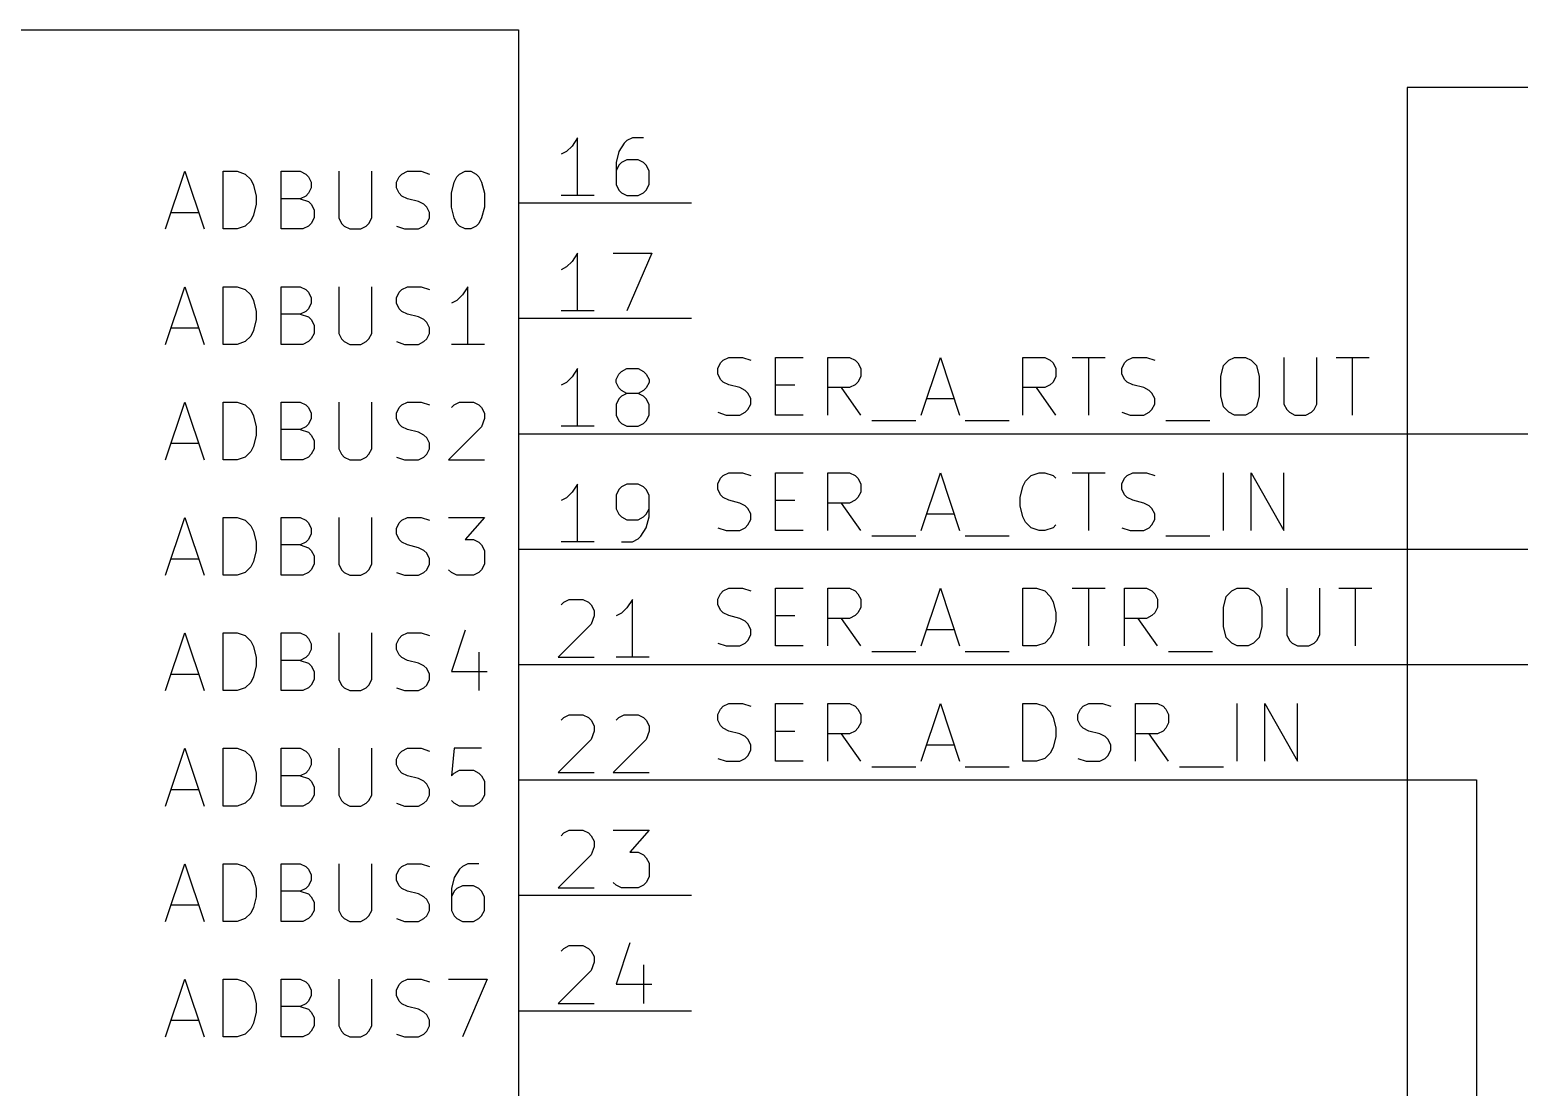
# Model space of a CAD drawing. Extents: x 0.4 to 16.1, y -11.3 to -0.4.
# Drawn here: x 11.787 to 13.077, y -2.256 to -1.34 of the extents above; entities that cross this region are included whole.
import ezdxf

# ---------------------------------------------------------------- set-up
doc = ezdxf.new("R2010")
doc.units = 0
doc.header["$MEASUREMENT"] = 0
for name, color, linetype in [('BLACK', 7, 'CONTINUOUS'), ('CYAN2', 4, 'CONTINUOUS'), ('GREEN2', 3, 'CONTINUOUS'), ('LYELLOW', 51, 'CONTINUOUS'), ('RED2', 1, 'CONTINUOUS')]:
    doc.layers.add(name, color=color, linetype=linetype)

msp = doc.modelspace()

# ---------------------------------------------------------------- linework, layer by layer
at = {"layer": 'BLACK', "linetype": 'CONTINUOUS'}
for p, q in [((12.3874, -1.62625), (12.3922, -1.62387)), ((12.3922, -1.62387), (12.4041, -1.62387)), ((12.4041, -1.62387), (12.4112, -1.62625)), ((12.4326, -1.67387), (12.4326, -1.62387)), ((12.4326, -1.62387), (12.4565, -1.62387)), ((12.4779, -1.67387), (12.4779, -1.62387)), ((12.4779, -1.62387), (12.4969, -1.62387)), ((12.4969, -1.62387), (12.5017, -1.62625)), ((12.5588, -1.67387), (12.5755, -1.62387)), ((12.5755, -1.62387), (12.5922, -1.67387)), ((12.6469, -1.67387), (12.6469, -1.62387)), ((12.6469, -1.62387), (12.666, -1.62387)), ((12.666, -1.62387), (12.6707, -1.62625)), ((12.6898, -1.62387), (12.7184, -1.62387)), ((12.7041, -1.67387), (12.7041, -1.62387)), ((12.7374, -1.62625), (12.7422, -1.62387)), ((12.7422, -1.62387), (12.7541, -1.62387)), ((12.7541, -1.62387), (12.7612, -1.62625)), ((12.8255, -1.62625), (12.8303, -1.62387)), ((12.8303, -1.62387), (12.8398, -1.62387)), ((12.8398, -1.62387), (12.8446, -1.62625)), ((12.8731, -1.62387), (12.8731, -1.66434)), ((12.9017, -1.66434), (12.9017, -1.62387)), ((12.9184, -1.62387), (12.9469, -1.62387)), ((12.9326, -1.67387), (12.9326, -1.62387)), ((12.3826, -1.63339), (12.385, -1.62863)), ((12.3826, -1.63815), (12.3826, -1.63339)), ((12.385, -1.64291), (12.3826, -1.63815)), ((12.385, -1.62863), (12.3874, -1.62625)), ((12.5017, -1.62625), (12.5041, -1.62863)), ((12.5041, -1.62863), (12.5065, -1.63339)), ((12.5065, -1.63339), (12.5065, -1.64053)), ((12.6707, -1.62625), (12.6731, -1.62863)), ((12.6731, -1.62863), (12.6755, -1.63339)), ((12.6755, -1.63339), (12.6755, -1.64053)), ((12.7326, -1.63339), (12.735, -1.62863)), ((12.7326, -1.63815), (12.7326, -1.63339)), ((12.735, -1.64291), (12.7326, -1.63815)), ((12.735, -1.62863), (12.7374, -1.62625)), ((12.8184, -1.64053), (12.8207, -1.63101)), ((12.8207, -1.63101), (12.8255, -1.62625)), ((12.8446, -1.62625), (12.8493, -1.63101)), ((12.8493, -1.63101), (12.8517, -1.64053)), ((12.3874, -1.6453), (12.385, -1.64291)), ((12.3922, -1.64767), (12.3874, -1.6453)), ((12.4017, -1.65006), (12.3922, -1.64767)), ((12.4065, -1.65244), (12.4017, -1.65006)), ((12.4326, -1.64767), (12.4493, -1.64767)), ((12.4969, -1.65006), (12.4779, -1.65006)), ((12.5065, -1.67387), (12.4898, -1.65006)), ((12.5017, -1.64767), (12.4969, -1.65006)), ((12.5041, -1.6453), (12.5017, -1.64767)), ((12.5065, -1.64053), (12.5041, -1.6453)), ((12.666, -1.65006), (12.6469, -1.65006)), ((12.6755, -1.67387), (12.6588, -1.65006)), ((12.6707, -1.64767), (12.666, -1.65006)), ((12.6731, -1.6453), (12.6707, -1.64767)), ((12.6755, -1.64053), (12.6731, -1.6453)), ((12.7374, -1.6453), (12.735, -1.64291)), ((12.7422, -1.64767), (12.7374, -1.6453)), ((12.7517, -1.65006), (12.7422, -1.64767)), ((12.7565, -1.65244), (12.7517, -1.65006)), ((12.8184, -1.6572), (12.8184, -1.64053)), ((12.8517, -1.64053), (12.8517, -1.6572)), ((12.4088, -1.65482), (12.4065, -1.65244)), ((12.4112, -1.65958), (12.4088, -1.65482)), ((12.4088, -1.6691), (12.4112, -1.66434)), ((12.4112, -1.66434), (12.4112, -1.65958)), ((12.5636, -1.65958), (12.5874, -1.65958)), ((12.7588, -1.65482), (12.7565, -1.65244)), ((12.7612, -1.65958), (12.7588, -1.65482)), ((12.7588, -1.6691), (12.7612, -1.66434)), ((12.7612, -1.66434), (12.7612, -1.65958)), ((12.8207, -1.66672), (12.8184, -1.6572)), ((12.8517, -1.6572), (12.8493, -1.66672)), ((12.8731, -1.66434), (12.8755, -1.6691)), ((12.8993, -1.6691), (12.9017, -1.66434)), ((12.3826, -1.67148), (12.3898, -1.67387)), ((12.3898, -1.67387), (12.4017, -1.67387)), ((12.4017, -1.67387), (12.4065, -1.67148)), ((12.4065, -1.67148), (12.4088, -1.6691)), ((12.4565, -1.67387), (12.4326, -1.67387)), ((12.7326, -1.67148), (12.7398, -1.67387)), ((12.7398, -1.67387), (12.7517, -1.67387)), ((12.7517, -1.67387), (12.7565, -1.67148)), ((12.7565, -1.67148), (12.7588, -1.6691)), ((12.8255, -1.67148), (12.8207, -1.66672)), ((12.8303, -1.67387), (12.8255, -1.67148)), ((12.8398, -1.67387), (12.8303, -1.67387)), ((12.8446, -1.67148), (12.8398, -1.67387)), ((12.8493, -1.66672), (12.8446, -1.67148)), ((12.8755, -1.6691), (12.8779, -1.67148)), ((12.8779, -1.67148), (12.8826, -1.67387)), ((12.8826, -1.67387), (12.8922, -1.67387)), ((12.8922, -1.67387), (12.8969, -1.67148)), ((12.8969, -1.67148), (12.8993, -1.6691)), ((12.516, -1.67863), (12.5541, -1.67863)), ((12.5969, -1.67863), (12.635, -1.67863)), ((12.7707, -1.67863), (12.8088, -1.67863)), ((12.3826, -1.73339), (12.385, -1.72863)), ((12.385, -1.72863), (12.3874, -1.72625)), ((12.3874, -1.72625), (12.3922, -1.72387)), ((12.3922, -1.72387), (12.4041, -1.72387)), ((12.4041, -1.72387), (12.4112, -1.72625)), ((12.4326, -1.77387), (12.4326, -1.72387)), ((12.4326, -1.72387), (12.4565, -1.72387)), ((12.4779, -1.77387), (12.4779, -1.72387)), ((12.4779, -1.72387), (12.4969, -1.72387)), ((12.4969, -1.72387), (12.5017, -1.72625)), ((12.5017, -1.72625), (12.5041, -1.72863)), ((12.5041, -1.72863), (12.5065, -1.73339)), ((12.5588, -1.77387), (12.5755, -1.72387)), ((12.5755, -1.72387), (12.5922, -1.77387)), ((12.6493, -1.73101), (12.6541, -1.72625)), ((12.6541, -1.72625), (12.6612, -1.72387)), ((12.6612, -1.72387), (12.666, -1.72387)), ((12.666, -1.72387), (12.6731, -1.72625)), ((12.6731, -1.72625), (12.6755, -1.72863)), ((12.6898, -1.72387), (12.7184, -1.72387)), ((12.7041, -1.77387), (12.7041, -1.72387)), ((12.7326, -1.73339), (12.735, -1.72863)), ((12.735, -1.72863), (12.7374, -1.72625)), ((12.7374, -1.72625), (12.7422, -1.72387)), ((12.7422, -1.72387), (12.7541, -1.72387)), ((12.7541, -1.72387), (12.7612, -1.72625)), ((12.8207, -1.77387), (12.8207, -1.72387)), ((12.8446, -1.77387), (12.8446, -1.72387)), ((12.8446, -1.72387), (12.8731, -1.77387)), ((12.8731, -1.77387), (12.8731, -1.72387)), ((12.3826, -1.73815), (12.3826, -1.73339)), ((12.385, -1.74291), (12.3826, -1.73815)), ((12.5065, -1.74053), (12.5041, -1.7453)), ((12.5065, -1.73339), (12.5065, -1.74053)), ((12.6446, -1.7453), (12.6469, -1.73577)), ((12.6469, -1.73577), (12.6493, -1.73101)), ((12.7326, -1.73815), (12.7326, -1.73339)), ((12.735, -1.74291), (12.7326, -1.73815)), ((12.3874, -1.7453), (12.385, -1.74291)), ((12.3922, -1.74767), (12.3874, -1.7453)), ((12.4017, -1.75006), (12.3922, -1.74767)), ((12.4065, -1.75244), (12.4017, -1.75006)), ((12.4088, -1.75482), (12.4065, -1.75244)), ((12.4326, -1.74767), (12.4493, -1.74767)), ((12.4969, -1.75006), (12.4779, -1.75006)), ((12.5065, -1.77387), (12.4898, -1.75006)), ((12.5017, -1.74767), (12.4969, -1.75006)), ((12.5041, -1.7453), (12.5017, -1.74767)), ((12.6446, -1.75244), (12.6446, -1.7453)), ((12.6469, -1.76196), (12.6446, -1.75244)), ((12.7374, -1.7453), (12.735, -1.74291)), ((12.7422, -1.74767), (12.7374, -1.7453)), ((12.7517, -1.75006), (12.7422, -1.74767)), ((12.7565, -1.75244), (12.7517, -1.75006)), ((12.7588, -1.75482), (12.7565, -1.75244)), ((12.4112, -1.75958), (12.4088, -1.75482)), ((12.4088, -1.7691), (12.4112, -1.76434)), ((12.4112, -1.76434), (12.4112, -1.75958)), ((12.5636, -1.75958), (12.5874, -1.75958)), ((12.6493, -1.76672), (12.6469, -1.76196)), ((12.6541, -1.77148), (12.6493, -1.76672)), ((12.7612, -1.75958), (12.7588, -1.75482)), ((12.7588, -1.7691), (12.7612, -1.76434)), ((12.7612, -1.76434), (12.7612, -1.75958)), ((12.3826, -1.77148), (12.3898, -1.77387)), ((12.3898, -1.77387), (12.4017, -1.77387)), ((12.4017, -1.77387), (12.4065, -1.77148)), ((12.4065, -1.77148), (12.4088, -1.7691)), ((12.4565, -1.77387), (12.4326, -1.77387)), ((12.516, -1.77863), (12.5541, -1.77863)), ((12.5969, -1.77863), (12.635, -1.77863)), ((12.6612, -1.77387), (12.6541, -1.77148)), ((12.666, -1.77387), (12.6612, -1.77387)), ((12.6731, -1.77148), (12.666, -1.77387)), ((12.6755, -1.7691), (12.6731, -1.77148)), ((12.7326, -1.77148), (12.7398, -1.77387)), ((12.7398, -1.77387), (12.7517, -1.77387)), ((12.7517, -1.77387), (12.7565, -1.77148)), ((12.7565, -1.77148), (12.7588, -1.7691)), ((12.7707, -1.77863), (12.8088, -1.77863)), ((12.3826, -1.83339), (12.385, -1.82863)), ((12.385, -1.82863), (12.3874, -1.82625)), ((12.3874, -1.82625), (12.3922, -1.82387)), ((12.3922, -1.82387), (12.4041, -1.82387)), ((12.4041, -1.82387), (12.4112, -1.82625)), ((12.4326, -1.87387), (12.4326, -1.82387)), ((12.4326, -1.82387), (12.4565, -1.82387)), ((12.4779, -1.87387), (12.4779, -1.82387)), ((12.4779, -1.82387), (12.4969, -1.82387)), ((12.4969, -1.82387), (12.5017, -1.82625)), ((12.5017, -1.82625), (12.5041, -1.82863)), ((12.5041, -1.82863), (12.5065, -1.83339)), ((12.5588, -1.87387), (12.5755, -1.82387)), ((12.5755, -1.82387), (12.5922, -1.87387)), ((12.6469, -1.87387), (12.6469, -1.82387)), ((12.6469, -1.82387), (12.6588, -1.82387)), ((12.6588, -1.82387), (12.666, -1.82625)), ((12.666, -1.82625), (12.6707, -1.83101)), ((12.6707, -1.83101), (12.6731, -1.83577)), ((12.6898, -1.82387), (12.7184, -1.82387)), ((12.7041, -1.87387), (12.7041, -1.82387)), ((12.735, -1.87387), (12.735, -1.82387)), ((12.735, -1.82387), (12.7541, -1.82387)), ((12.7541, -1.82387), (12.7588, -1.82625)), ((12.7588, -1.82625), (12.7612, -1.82863)), ((12.7612, -1.82863), (12.7636, -1.83339)), ((12.8207, -1.84053), (12.8231, -1.83101)), ((12.8231, -1.83101), (12.8279, -1.82625)), ((12.8279, -1.82625), (12.8326, -1.82387)), ((12.8326, -1.82387), (12.8422, -1.82387)), ((12.8422, -1.82387), (12.8469, -1.82625)), ((12.8469, -1.82625), (12.8517, -1.83101)), ((12.8517, -1.83101), (12.8541, -1.84053)), ((12.8755, -1.82387), (12.8755, -1.86434)), ((12.9041, -1.86434), (12.9041, -1.82387)), ((12.9207, -1.82387), (12.9493, -1.82387)), ((12.935, -1.87387), (12.935, -1.82387)), ((12.3826, -1.83815), (12.3826, -1.83339)), ((12.385, -1.84291), (12.3826, -1.83815)), ((12.3874, -1.8453), (12.385, -1.84291)), ((12.5065, -1.84053), (12.5041, -1.8453)), ((12.5065, -1.83339), (12.5065, -1.84053)), ((12.6731, -1.83577), (12.6755, -1.8453)), ((12.7636, -1.84053), (12.7612, -1.8453)), ((12.7636, -1.83339), (12.7636, -1.84053)), ((12.8207, -1.8572), (12.8207, -1.84053)), ((12.8541, -1.84053), (12.8541, -1.8572)), ((12.3922, -1.84767), (12.3874, -1.8453)), ((12.4017, -1.85006), (12.3922, -1.84767)), ((12.4065, -1.85244), (12.4017, -1.85006)), ((12.4088, -1.85482), (12.4065, -1.85244)), ((12.4112, -1.85958), (12.4088, -1.85482)), ((12.4326, -1.84767), (12.4493, -1.84767)), ((12.4969, -1.85006), (12.4779, -1.85006)), ((12.5065, -1.87387), (12.4898, -1.85006)), ((12.5017, -1.84767), (12.4969, -1.85006)), ((12.5041, -1.8453), (12.5017, -1.84767)), ((12.6755, -1.85244), (12.6731, -1.86196)), ((12.6755, -1.8453), (12.6755, -1.85244)), ((12.7541, -1.85006), (12.735, -1.85006)), ((12.7636, -1.87387), (12.7469, -1.85006)), ((12.7588, -1.84767), (12.7541, -1.85006)), ((12.7612, -1.8453), (12.7588, -1.84767)), ((12.8231, -1.86672), (12.8207, -1.8572)), ((12.8541, -1.8572), (12.8517, -1.86672)), ((12.4065, -1.87148), (12.4088, -1.8691)), ((12.4088, -1.8691), (12.4112, -1.86434)), ((12.4112, -1.86434), (12.4112, -1.85958)), ((12.5636, -1.85958), (12.5874, -1.85958)), ((12.6707, -1.86672), (12.666, -1.87148)), ((12.6731, -1.86196), (12.6707, -1.86672)), ((12.8279, -1.87148), (12.8231, -1.86672)), ((12.8517, -1.86672), (12.8469, -1.87148)), ((12.8755, -1.86434), (12.8779, -1.8691)), ((12.8779, -1.8691), (12.8803, -1.87148)), ((12.8993, -1.87148), (12.9017, -1.8691)), ((12.9017, -1.8691), (12.9041, -1.86434)), ((12.3826, -1.87148), (12.3898, -1.87387)), ((12.3898, -1.87387), (12.4017, -1.87387)), ((12.4017, -1.87387), (12.4065, -1.87148)), ((12.4565, -1.87387), (12.4326, -1.87387)), ((12.516, -1.87863), (12.5541, -1.87863)), ((12.5969, -1.87863), (12.635, -1.87863)), ((12.6588, -1.87387), (12.6469, -1.87387)), ((12.666, -1.87148), (12.6588, -1.87387)), ((12.7731, -1.87863), (12.8112, -1.87863)), ((12.8326, -1.87387), (12.8279, -1.87148)), ((12.8422, -1.87387), (12.8326, -1.87387)), ((12.8469, -1.87148), (12.8422, -1.87387)), ((12.8803, -1.87148), (12.885, -1.87387)), ((12.885, -1.87387), (12.8946, -1.87387)), ((12.8946, -1.87387), (12.8993, -1.87148)), ((12.3826, -1.93339), (12.385, -1.92863)), ((12.3826, -1.93815), (12.3826, -1.93339)), ((12.385, -1.92863), (12.3874, -1.92625)), ((12.3874, -1.92625), (12.3922, -1.92387)), ((12.3922, -1.92387), (12.4041, -1.92387)), ((12.4041, -1.92387), (12.4112, -1.92625)), ((12.4326, -1.97387), (12.4326, -1.92387)), ((12.4326, -1.92387), (12.4565, -1.92387)), ((12.4779, -1.97387), (12.4779, -1.92387)), ((12.4779, -1.92387), (12.4969, -1.92387)), ((12.4969, -1.92387), (12.5017, -1.92625)), ((12.5017, -1.92625), (12.5041, -1.92863)), ((12.5041, -1.92863), (12.5065, -1.93339)), ((12.5065, -1.93339), (12.5065, -1.94053)), ((12.5588, -1.97387), (12.5755, -1.92387)), ((12.5755, -1.92387), (12.5922, -1.97387)), ((12.6469, -1.97387), (12.6469, -1.92387)), ((12.6469, -1.92387), (12.6588, -1.92387)), ((12.6588, -1.92387), (12.666, -1.92625)), ((12.666, -1.92625), (12.6707, -1.93101)), ((12.6707, -1.93101), (12.6731, -1.93577)), ((12.6946, -1.93339), (12.6969, -1.92863)), ((12.6946, -1.93815), (12.6946, -1.93339)), ((12.6969, -1.92863), (12.6993, -1.92625)), ((12.6993, -1.92625), (12.7041, -1.92387)), ((12.7041, -1.92387), (12.716, -1.92387)), ((12.716, -1.92387), (12.7231, -1.92625)), ((12.7446, -1.97387), (12.7446, -1.92387)), ((12.7446, -1.92387), (12.7636, -1.92387)), ((12.7636, -1.92387), (12.7684, -1.92625)), ((12.7684, -1.92625), (12.7707, -1.92863)), ((12.7707, -1.92863), (12.7731, -1.93339)), ((12.7731, -1.93339), (12.7731, -1.94053)), ((12.8326, -1.97387), (12.8326, -1.92387)), ((12.8565, -1.97387), (12.8565, -1.92387)), ((12.8565, -1.92387), (12.885, -1.97387)), ((12.885, -1.97387), (12.885, -1.92387)), ((12.385, -1.94291), (12.3826, -1.93815)), ((12.3874, -1.9453), (12.385, -1.94291)), ((12.3922, -1.94767), (12.3874, -1.9453)), ((12.4017, -1.95006), (12.3922, -1.94767)), ((12.4326, -1.94767), (12.4493, -1.94767)), ((12.5017, -1.94767), (12.4969, -1.95006)), ((12.5041, -1.9453), (12.5017, -1.94767)), ((12.5065, -1.94053), (12.5041, -1.9453)), ((12.6731, -1.93577), (12.6755, -1.9453)), ((12.6755, -1.9453), (12.6755, -1.95244)), ((12.6969, -1.94291), (12.6946, -1.93815)), ((12.6993, -1.9453), (12.6969, -1.94291)), ((12.7041, -1.94767), (12.6993, -1.9453)), ((12.7136, -1.95006), (12.7041, -1.94767)), ((12.7684, -1.94767), (12.7636, -1.95006)), ((12.7707, -1.9453), (12.7684, -1.94767)), ((12.7731, -1.94053), (12.7707, -1.9453)), ((12.4065, -1.95244), (12.4017, -1.95006)), ((12.4088, -1.95482), (12.4065, -1.95244)), ((12.4112, -1.95958), (12.4088, -1.95482)), ((12.4112, -1.96434), (12.4112, -1.95958)), ((12.4969, -1.95006), (12.4779, -1.95006)), ((12.5065, -1.97387), (12.4898, -1.95006)), ((12.5636, -1.95958), (12.5874, -1.95958)), ((12.6755, -1.95244), (12.6731, -1.96196)), ((12.7184, -1.95244), (12.7136, -1.95006)), ((12.7207, -1.95482), (12.7184, -1.95244)), ((12.7231, -1.95958), (12.7207, -1.95482)), ((12.7231, -1.96434), (12.7231, -1.95958)), ((12.7636, -1.95006), (12.7446, -1.95006)), ((12.7731, -1.97387), (12.7565, -1.95006)), ((12.3826, -1.97148), (12.3898, -1.97387)), ((12.3898, -1.97387), (12.4017, -1.97387)), ((12.4017, -1.97387), (12.4065, -1.97148)), ((12.4065, -1.97148), (12.4088, -1.9691)), ((12.4088, -1.9691), (12.4112, -1.96434)), ((12.4565, -1.97387), (12.4326, -1.97387)), ((12.6588, -1.97387), (12.6469, -1.97387)), ((12.666, -1.97148), (12.6588, -1.97387)), ((12.6707, -1.96672), (12.666, -1.97148)), ((12.6731, -1.96196), (12.6707, -1.96672)), ((12.6946, -1.97148), (12.7017, -1.97387)), ((12.7017, -1.97387), (12.7136, -1.97387)), ((12.7136, -1.97387), (12.7184, -1.97148)), ((12.7184, -1.97148), (12.7207, -1.9691)), ((12.7207, -1.9691), (12.7231, -1.96434)), ((12.516, -1.97863), (12.5541, -1.97863)), ((12.5969, -1.97863), (12.635, -1.97863)), ((12.7826, -1.97863), (12.8207, -1.97863))]:
    msp.add_line(p, q, dxfattribs=at)
at = {"layer": 'CYAN2', "linetype": 'CONTINUOUS'}
for p, q in [((11.9043, -1.51262), (11.9209, -1.46262)), ((11.9209, -1.46262), (11.9376, -1.51262)), ((11.9543, -1.51262), (11.9543, -1.46262)), ((11.9543, -1.46262), (11.9662, -1.46262)), ((11.9662, -1.46262), (11.9733, -1.465)), ((11.9733, -1.465), (11.9781, -1.46976)), ((11.9781, -1.46976), (11.9805, -1.47452)), ((12.0043, -1.51262), (12.0043, -1.46262)), ((12.0043, -1.46262), (12.0209, -1.46262)), ((12.0209, -1.46262), (12.0257, -1.465)), ((12.0257, -1.465), (12.0281, -1.46738)), ((12.0281, -1.46738), (12.0305, -1.47214)), ((12.0543, -1.46262), (12.0543, -1.50309)), ((12.0829, -1.50309), (12.0829, -1.46262)), ((12.1043, -1.47214), (12.1067, -1.46738)), ((12.1067, -1.46738), (12.109, -1.465)), ((12.109, -1.465), (12.1138, -1.46262)), ((12.1138, -1.46262), (12.1257, -1.46262)), ((12.1257, -1.46262), (12.1329, -1.465)), ((12.1543, -1.47214), (12.1567, -1.46738)), ((12.1567, -1.46738), (12.159, -1.465)), ((12.159, -1.465), (12.1638, -1.46262)), ((12.1638, -1.46262), (12.1686, -1.46262)), ((12.1686, -1.46262), (12.1733, -1.465)), ((12.1733, -1.465), (12.1757, -1.46738)), ((12.1757, -1.46738), (12.1781, -1.47214)), ((11.9805, -1.47452), (11.9829, -1.48405)), ((12.0281, -1.48167), (12.0257, -1.48405)), ((12.0305, -1.4769), (12.0281, -1.48167)), ((12.0305, -1.47214), (12.0305, -1.4769)), ((12.1043, -1.4769), (12.1043, -1.47214)), ((12.1067, -1.48167), (12.1043, -1.4769)), ((12.109, -1.48405), (12.1067, -1.48167)), ((12.1519, -1.48167), (12.1543, -1.47214)), ((12.1519, -1.49357), (12.1519, -1.48167)), ((12.1781, -1.47214), (12.1805, -1.48167)), ((12.1805, -1.48167), (12.1805, -1.49357)), ((11.9829, -1.49119), (11.9805, -1.50071)), ((11.9829, -1.48405), (11.9829, -1.49119)), ((12.0209, -1.48643), (12.0043, -1.48643)), ((12.0257, -1.48405), (12.0209, -1.48643)), ((12.0209, -1.48643), (12.0281, -1.48881)), ((12.0281, -1.48881), (12.0305, -1.49119)), ((12.0305, -1.49119), (12.0329, -1.49595)), ((12.0329, -1.49595), (12.0329, -1.50309)), ((12.1138, -1.48643), (12.109, -1.48405)), ((12.1233, -1.48881), (12.1138, -1.48643)), ((12.1281, -1.49119), (12.1233, -1.48881)), ((12.1305, -1.49357), (12.1281, -1.49119)), ((12.1329, -1.49833), (12.1305, -1.49357)), ((12.1543, -1.50309), (12.1519, -1.49357)), ((12.1805, -1.49357), (12.1781, -1.50309)), ((11.909, -1.49833), (11.9329, -1.49833)), ((11.9781, -1.50547), (11.9733, -1.51024)), ((11.9805, -1.50071), (11.9781, -1.50547)), ((12.0305, -1.50785), (12.0281, -1.51024)), ((12.0329, -1.50309), (12.0305, -1.50785)), ((12.0543, -1.50309), (12.0567, -1.50785)), ((12.0567, -1.50785), (12.059, -1.51024)), ((12.0781, -1.51024), (12.0805, -1.50785)), ((12.0805, -1.50785), (12.0829, -1.50309)), ((12.1281, -1.51024), (12.1305, -1.50785)), ((12.1305, -1.50785), (12.1329, -1.50309)), ((12.1329, -1.50309), (12.1329, -1.49833)), ((12.1567, -1.50785), (12.1543, -1.50309)), ((12.159, -1.51024), (12.1567, -1.50785)), ((12.1757, -1.50785), (12.1733, -1.51024)), ((12.1781, -1.50309), (12.1757, -1.50785)), ((11.9662, -1.51262), (11.9543, -1.51262)), ((11.9733, -1.51024), (11.9662, -1.51262)), ((12.0233, -1.51262), (12.0043, -1.51262)), ((12.0281, -1.51024), (12.0233, -1.51262)), ((12.059, -1.51024), (12.0638, -1.51262)), ((12.0638, -1.51262), (12.0733, -1.51262)), ((12.0733, -1.51262), (12.0781, -1.51024)), ((12.1043, -1.51024), (12.1114, -1.51262)), ((12.1114, -1.51262), (12.1233, -1.51262)), ((12.1233, -1.51262), (12.1281, -1.51024)), ((12.1638, -1.51262), (12.159, -1.51024)), ((12.1686, -1.51262), (12.1638, -1.51262)), ((12.1733, -1.51024), (12.1686, -1.51262)), ((11.9043, -1.61262), (11.9209, -1.56262)), ((11.9209, -1.56262), (11.9376, -1.61262)), ((11.9543, -1.61262), (11.9543, -1.56262)), ((11.9543, -1.56262), (11.9662, -1.56262)), ((11.9662, -1.56262), (11.9733, -1.565)), ((11.9733, -1.565), (11.9781, -1.56976)), ((11.9781, -1.56976), (11.9805, -1.57452)), ((12.0043, -1.61262), (12.0043, -1.56262)), ((12.0043, -1.56262), (12.0209, -1.56262)), ((12.0209, -1.56262), (12.0257, -1.565)), ((12.0257, -1.565), (12.0281, -1.56738)), ((12.0281, -1.56738), (12.0305, -1.57214)), ((12.0305, -1.57214), (12.0305, -1.5769)), ((12.0543, -1.56262), (12.0543, -1.60309)), ((12.0829, -1.60309), (12.0829, -1.56262)), ((12.1043, -1.57214), (12.1067, -1.56738)), ((12.1043, -1.5769), (12.1043, -1.57214)), ((12.1067, -1.56738), (12.109, -1.565)), ((12.109, -1.565), (12.1138, -1.56262)), ((12.1138, -1.56262), (12.1257, -1.56262)), ((12.1257, -1.56262), (12.1329, -1.565)), ((12.1614, -1.56976), (12.1567, -1.57452)), ((12.1662, -1.56262), (12.1614, -1.56976)), ((12.1662, -1.61262), (12.1662, -1.56262)), ((11.9805, -1.57452), (11.9829, -1.58405)), ((11.9829, -1.58405), (11.9829, -1.59119)), ((12.0209, -1.58643), (12.0043, -1.58643)), ((12.0257, -1.58405), (12.0209, -1.58643)), ((12.0209, -1.58643), (12.0281, -1.58881)), ((12.0281, -1.58167), (12.0257, -1.58405)), ((12.0305, -1.5769), (12.0281, -1.58167)), ((12.1067, -1.58167), (12.1043, -1.5769)), ((12.109, -1.58405), (12.1067, -1.58167)), ((12.1138, -1.58643), (12.109, -1.58405)), ((12.1233, -1.58881), (12.1138, -1.58643)), ((12.1567, -1.57452), (12.1519, -1.5769)), ((11.909, -1.59833), (11.9329, -1.59833)), ((11.9829, -1.59119), (11.9805, -1.60071)), ((12.0281, -1.58881), (12.0305, -1.59119)), ((12.0305, -1.59119), (12.0329, -1.59595)), ((12.0329, -1.59595), (12.0329, -1.60309)), ((12.1281, -1.59119), (12.1233, -1.58881)), ((12.1305, -1.59357), (12.1281, -1.59119)), ((12.1329, -1.59833), (12.1305, -1.59357)), ((12.1329, -1.60309), (12.1329, -1.59833)), ((11.9662, -1.61262), (11.9543, -1.61262)), ((11.9733, -1.61024), (11.9662, -1.61262)), ((11.9781, -1.60547), (11.9733, -1.61024)), ((11.9805, -1.60071), (11.9781, -1.60547)), ((12.0233, -1.61262), (12.0043, -1.61262)), ((12.0281, -1.61024), (12.0233, -1.61262)), ((12.0305, -1.60785), (12.0281, -1.61024)), ((12.0329, -1.60309), (12.0305, -1.60785)), ((12.0543, -1.60309), (12.0567, -1.60785)), ((12.0567, -1.60785), (12.059, -1.61024)), ((12.059, -1.61024), (12.0638, -1.61262)), ((12.0638, -1.61262), (12.0733, -1.61262)), ((12.0733, -1.61262), (12.0781, -1.61024)), ((12.0781, -1.61024), (12.0805, -1.60785)), ((12.0805, -1.60785), (12.0829, -1.60309)), ((12.1043, -1.61024), (12.1114, -1.61262)), ((12.1114, -1.61262), (12.1233, -1.61262)), ((12.1233, -1.61262), (12.1281, -1.61024)), ((12.1281, -1.61024), (12.1305, -1.60785)), ((12.1305, -1.60785), (12.1329, -1.60309)), ((12.1805, -1.61262), (12.1519, -1.61262)), ((11.9043, -1.71262), (11.9209, -1.66262)), ((11.9209, -1.66262), (11.9376, -1.71262)), ((11.9543, -1.71262), (11.9543, -1.66262)), ((11.9543, -1.66262), (11.9662, -1.66262)), ((11.9662, -1.66262), (11.9733, -1.665)), ((12.0043, -1.71262), (12.0043, -1.66262)), ((12.0043, -1.66262), (12.0209, -1.66262)), ((12.0209, -1.66262), (12.0257, -1.665)), ((12.0543, -1.66262), (12.0543, -1.70309)), ((12.0829, -1.70309), (12.0829, -1.66262)), ((12.109, -1.665), (12.1138, -1.66262)), ((12.1138, -1.66262), (12.1257, -1.66262)), ((12.1257, -1.66262), (12.1329, -1.665)), ((12.1543, -1.665), (12.159, -1.66262)), ((12.159, -1.66262), (12.1709, -1.66262)), ((12.1709, -1.66262), (12.1757, -1.665)), ((11.9733, -1.665), (11.9781, -1.66976)), ((11.9781, -1.66976), (11.9805, -1.67452)), ((11.9805, -1.67452), (11.9829, -1.68405)), ((12.0257, -1.665), (12.0281, -1.66738)), ((12.0281, -1.66738), (12.0305, -1.67214)), ((12.0305, -1.6769), (12.0281, -1.68167)), ((12.0305, -1.67214), (12.0305, -1.6769)), ((12.1043, -1.67214), (12.1067, -1.66738)), ((12.1043, -1.6769), (12.1043, -1.67214)), ((12.1067, -1.68167), (12.1043, -1.6769)), ((12.1067, -1.66738), (12.109, -1.665)), ((12.1519, -1.66738), (12.1543, -1.665)), ((12.1757, -1.665), (12.1781, -1.66738)), ((12.1781, -1.66738), (12.1805, -1.67214)), ((12.1805, -1.6769), (12.1781, -1.68405)), ((12.1805, -1.67214), (12.1805, -1.6769)), ((11.9829, -1.68405), (11.9829, -1.69119)), ((12.0209, -1.68643), (12.0043, -1.68643)), ((12.0257, -1.68405), (12.0209, -1.68643)), ((12.0209, -1.68643), (12.0281, -1.68881)), ((12.0281, -1.68167), (12.0257, -1.68405)), ((12.0281, -1.68881), (12.0305, -1.69119)), ((12.109, -1.68405), (12.1067, -1.68167)), ((12.1138, -1.68643), (12.109, -1.68405)), ((12.1233, -1.68881), (12.1138, -1.68643)), ((12.1281, -1.69119), (12.1233, -1.68881)), ((12.1781, -1.68405), (12.1495, -1.71262)), ((11.909, -1.69833), (11.9329, -1.69833)), ((11.9805, -1.70071), (11.9781, -1.70547)), ((11.9829, -1.69119), (11.9805, -1.70071)), ((12.0305, -1.69119), (12.0329, -1.69595)), ((12.0329, -1.70309), (12.0305, -1.70785)), ((12.0329, -1.69595), (12.0329, -1.70309)), ((12.0543, -1.70309), (12.0567, -1.70785)), ((12.0805, -1.70785), (12.0829, -1.70309)), ((12.1305, -1.69357), (12.1281, -1.69119)), ((12.1329, -1.69833), (12.1305, -1.69357)), ((12.1305, -1.70785), (12.1329, -1.70309)), ((12.1329, -1.70309), (12.1329, -1.69833)), ((11.9662, -1.71262), (11.9543, -1.71262)), ((11.9733, -1.71024), (11.9662, -1.71262)), ((11.9781, -1.70547), (11.9733, -1.71024)), ((12.0233, -1.71262), (12.0043, -1.71262)), ((12.0281, -1.71024), (12.0233, -1.71262)), ((12.0305, -1.70785), (12.0281, -1.71024)), ((12.0567, -1.70785), (12.059, -1.71024)), ((12.059, -1.71024), (12.0638, -1.71262)), ((12.0638, -1.71262), (12.0733, -1.71262)), ((12.0733, -1.71262), (12.0781, -1.71024)), ((12.0781, -1.71024), (12.0805, -1.70785)), ((12.1043, -1.71024), (12.1114, -1.71262)), ((12.1114, -1.71262), (12.1233, -1.71262)), ((12.1233, -1.71262), (12.1281, -1.71024)), ((12.1281, -1.71024), (12.1305, -1.70785)), ((12.1495, -1.71262), (12.1805, -1.71262)), ((11.9043, -1.81262), (11.9209, -1.76262)), ((11.9209, -1.76262), (11.9376, -1.81262)), ((11.9543, -1.81262), (11.9543, -1.76262)), ((11.9543, -1.76262), (11.9662, -1.76262)), ((11.9662, -1.76262), (11.9733, -1.765)), ((11.9733, -1.765), (11.9781, -1.76976)), ((12.0043, -1.81262), (12.0043, -1.76262)), ((12.0043, -1.76262), (12.0209, -1.76262)), ((12.0209, -1.76262), (12.0257, -1.765)), ((12.0257, -1.765), (12.0281, -1.76738)), ((12.0281, -1.76738), (12.0305, -1.77214)), ((12.0543, -1.76262), (12.0543, -1.80309)), ((12.0829, -1.80309), (12.0829, -1.76262)), ((12.1043, -1.77214), (12.1067, -1.76738)), ((12.1067, -1.76738), (12.109, -1.765)), ((12.109, -1.765), (12.1138, -1.76262)), ((12.1138, -1.76262), (12.1257, -1.76262)), ((12.1257, -1.76262), (12.1329, -1.765)), ((12.1495, -1.76262), (12.1805, -1.76262)), ((12.1805, -1.76262), (12.1638, -1.78167)), ((11.9781, -1.76976), (11.9805, -1.77452)), ((11.9805, -1.77452), (11.9829, -1.78405)), ((12.0305, -1.7769), (12.0281, -1.78167)), ((12.0305, -1.77214), (12.0305, -1.7769)), ((12.1043, -1.7769), (12.1043, -1.77214)), ((12.1067, -1.78167), (12.1043, -1.7769)), ((11.9829, -1.79119), (11.9805, -1.80071)), ((11.9829, -1.78405), (11.9829, -1.79119)), ((12.0209, -1.78643), (12.0043, -1.78643)), ((12.0257, -1.78405), (12.0209, -1.78643)), ((12.0209, -1.78643), (12.0281, -1.78881)), ((12.0281, -1.78167), (12.0257, -1.78405)), ((12.0281, -1.78881), (12.0305, -1.79119)), ((12.0305, -1.79119), (12.0329, -1.79595)), ((12.109, -1.78405), (12.1067, -1.78167)), ((12.1138, -1.78643), (12.109, -1.78405)), ((12.1233, -1.78881), (12.1138, -1.78643)), ((12.1281, -1.79119), (12.1233, -1.78881)), ((12.1305, -1.79357), (12.1281, -1.79119)), ((12.1638, -1.78167), (12.1709, -1.78167)), ((12.1709, -1.78167), (12.1757, -1.78405)), ((12.1757, -1.78405), (12.1781, -1.78643)), ((12.1781, -1.78643), (12.1805, -1.79119)), ((12.1805, -1.79119), (12.1805, -1.80309)), ((11.909, -1.79833), (11.9329, -1.79833)), ((11.9781, -1.80547), (11.9733, -1.81024)), ((11.9805, -1.80071), (11.9781, -1.80547)), ((12.0329, -1.80309), (12.0305, -1.80785)), ((12.0329, -1.79595), (12.0329, -1.80309)), ((12.0543, -1.80309), (12.0567, -1.80785)), ((12.0805, -1.80785), (12.0829, -1.80309)), ((12.1329, -1.79833), (12.1305, -1.79357)), ((12.1305, -1.80785), (12.1329, -1.80309)), ((12.1329, -1.80309), (12.1329, -1.79833)), ((12.1805, -1.80309), (12.1781, -1.80785)), ((11.9662, -1.81262), (11.9543, -1.81262)), ((11.9733, -1.81024), (11.9662, -1.81262)), ((12.0233, -1.81262), (12.0043, -1.81262)), ((12.0281, -1.81024), (12.0233, -1.81262)), ((12.0305, -1.80785), (12.0281, -1.81024)), ((12.0567, -1.80785), (12.059, -1.81024)), ((12.059, -1.81024), (12.0638, -1.81262)), ((12.0638, -1.81262), (12.0733, -1.81262)), ((12.0733, -1.81262), (12.0781, -1.81024)), ((12.0781, -1.81024), (12.0805, -1.80785)), ((12.1043, -1.81024), (12.1114, -1.81262)), ((12.1114, -1.81262), (12.1233, -1.81262)), ((12.1233, -1.81262), (12.1281, -1.81024)), ((12.1281, -1.81024), (12.1305, -1.80785)), ((12.1519, -1.81024), (12.1495, -1.80785)), ((12.1567, -1.81262), (12.1519, -1.81024)), ((12.1709, -1.81262), (12.1567, -1.81262)), ((12.1757, -1.81024), (12.1709, -1.81262)), ((12.1781, -1.80785), (12.1757, -1.81024)), ((11.9043, -1.91262), (11.9209, -1.86262)), ((11.9209, -1.86262), (11.9376, -1.91262)), ((11.9543, -1.91262), (11.9543, -1.86262)), ((11.9543, -1.86262), (11.9662, -1.86262)), ((11.9662, -1.86262), (11.9733, -1.865)), ((11.9733, -1.865), (11.9781, -1.86976)), ((11.9781, -1.86976), (11.9805, -1.87452)), ((12.0043, -1.91262), (12.0043, -1.86262)), ((12.0043, -1.86262), (12.0209, -1.86262)), ((12.0209, -1.86262), (12.0257, -1.865)), ((12.0257, -1.865), (12.0281, -1.86738)), ((12.0281, -1.86738), (12.0305, -1.87214)), ((12.0543, -1.86262), (12.0543, -1.90309)), ((12.0829, -1.90309), (12.0829, -1.86262)), ((12.1043, -1.87214), (12.1067, -1.86738)), ((12.1067, -1.86738), (12.109, -1.865)), ((12.109, -1.865), (12.1138, -1.86262)), ((12.1138, -1.86262), (12.1257, -1.86262)), ((12.1257, -1.86262), (12.1329, -1.865)), ((12.1638, -1.86024), (12.1519, -1.89595)), ((11.9805, -1.87452), (11.9829, -1.88405)), ((12.0281, -1.88167), (12.0257, -1.88405)), ((12.0305, -1.8769), (12.0281, -1.88167)), ((12.0305, -1.87214), (12.0305, -1.8769)), ((12.1043, -1.8769), (12.1043, -1.87214)), ((12.1067, -1.88167), (12.1043, -1.8769)), ((12.109, -1.88405), (12.1067, -1.88167)), ((12.1757, -1.87928), (12.1757, -1.91262)), ((11.9829, -1.89119), (11.9805, -1.90071)), ((11.9829, -1.88405), (11.9829, -1.89119)), ((12.0209, -1.88643), (12.0043, -1.88643)), ((12.0257, -1.88405), (12.0209, -1.88643)), ((12.0209, -1.88643), (12.0281, -1.88881)), ((12.0281, -1.88881), (12.0305, -1.89119)), ((12.0305, -1.89119), (12.0329, -1.89595)), ((12.0329, -1.89595), (12.0329, -1.90309)), ((12.1138, -1.88643), (12.109, -1.88405)), ((12.1233, -1.88881), (12.1138, -1.88643)), ((12.1281, -1.89119), (12.1233, -1.88881)), ((12.1305, -1.89357), (12.1281, -1.89119)), ((12.1329, -1.89833), (12.1305, -1.89357)), ((12.1519, -1.89595), (12.1829, -1.89595)), ((11.909, -1.89833), (11.9329, -1.89833)), ((11.9781, -1.90547), (11.9733, -1.91024)), ((11.9805, -1.90071), (11.9781, -1.90547)), ((12.0305, -1.90785), (12.0281, -1.91024)), ((12.0329, -1.90309), (12.0305, -1.90785)), ((12.0543, -1.90309), (12.0567, -1.90785)), ((12.0567, -1.90785), (12.059, -1.91024)), ((12.0781, -1.91024), (12.0805, -1.90785)), ((12.0805, -1.90785), (12.0829, -1.90309)), ((12.1281, -1.91024), (12.1305, -1.90785)), ((12.1305, -1.90785), (12.1329, -1.90309)), ((12.1329, -1.90309), (12.1329, -1.89833)), ((11.9662, -1.91262), (11.9543, -1.91262)), ((11.9733, -1.91024), (11.9662, -1.91262)), ((12.0233, -1.91262), (12.0043, -1.91262)), ((12.0281, -1.91024), (12.0233, -1.91262)), ((12.059, -1.91024), (12.0638, -1.91262)), ((12.0638, -1.91262), (12.0733, -1.91262)), ((12.0733, -1.91262), (12.0781, -1.91024)), ((12.1043, -1.91024), (12.1114, -1.91262)), ((12.1114, -1.91262), (12.1233, -1.91262)), ((12.1233, -1.91262), (12.1281, -1.91024)), ((11.9043, -2.01262), (11.9209, -1.96262)), ((11.9209, -1.96262), (11.9376, -2.01262)), ((11.9543, -2.01262), (11.9543, -1.96262)), ((11.9543, -1.96262), (11.9662, -1.96262)), ((11.9662, -1.96262), (11.9733, -1.965)), ((11.9733, -1.965), (11.9781, -1.96976)), ((11.9781, -1.96976), (11.9805, -1.97452)), ((12.0043, -2.01262), (12.0043, -1.96262)), ((12.0043, -1.96262), (12.0209, -1.96262)), ((12.0209, -1.96262), (12.0257, -1.965)), ((12.0257, -1.965), (12.0281, -1.96738)), ((12.0281, -1.96738), (12.0305, -1.97214)), ((12.0305, -1.97214), (12.0305, -1.9769)), ((12.0543, -1.96262), (12.0543, -2.00309)), ((12.0829, -2.00309), (12.0829, -1.96262)), ((12.1043, -1.97214), (12.1067, -1.96738)), ((12.1043, -1.9769), (12.1043, -1.97214)), ((12.1067, -1.96738), (12.109, -1.965)), ((12.109, -1.965), (12.1138, -1.96262)), ((12.1138, -1.96262), (12.1257, -1.96262)), ((12.1257, -1.96262), (12.1329, -1.965)), ((12.1543, -1.96262), (12.1519, -1.98643)), ((12.1781, -1.96262), (12.1543, -1.96262)), ((11.9805, -1.97452), (11.9829, -1.98405)), ((11.9829, -1.98405), (11.9829, -1.99119)), ((12.0209, -1.98643), (12.0043, -1.98643)), ((12.0257, -1.98405), (12.0209, -1.98643)), ((12.0209, -1.98643), (12.0281, -1.98881)), ((12.0281, -1.98167), (12.0257, -1.98405)), ((12.0305, -1.9769), (12.0281, -1.98167)), ((12.1067, -1.98167), (12.1043, -1.9769)), ((12.109, -1.98405), (12.1067, -1.98167)), ((12.1138, -1.98643), (12.109, -1.98405)), ((12.1233, -1.98881), (12.1138, -1.98643)), ((12.1519, -1.98643), (12.1543, -1.98405)), ((12.1543, -1.98405), (12.159, -1.98167)), ((12.159, -1.98167), (12.1709, -1.98167)), ((12.1709, -1.98167), (12.1757, -1.98405)), ((12.1757, -1.98405), (12.1781, -1.98643)), ((12.1781, -1.98643), (12.1805, -1.99119)), ((11.909, -1.99833), (11.9329, -1.99833)), ((11.9829, -1.99119), (11.9805, -2.00071)), ((12.0281, -1.98881), (12.0305, -1.99119)), ((12.0305, -1.99119), (12.0329, -1.99595)), ((12.0329, -1.99595), (12.0329, -2.00309)), ((12.1281, -1.99119), (12.1233, -1.98881)), ((12.1305, -1.99357), (12.1281, -1.99119)), ((12.1329, -1.99833), (12.1305, -1.99357)), ((12.1329, -2.00309), (12.1329, -1.99833)), ((12.1805, -1.99119), (12.1805, -2.00309)), ((11.9662, -2.01262), (11.9543, -2.01262)), ((11.9733, -2.01024), (11.9662, -2.01262)), ((11.9781, -2.00547), (11.9733, -2.01024)), ((11.9805, -2.00071), (11.9781, -2.00547)), ((12.0233, -2.01262), (12.0043, -2.01262)), ((12.0281, -2.01024), (12.0233, -2.01262)), ((12.0305, -2.00785), (12.0281, -2.01024)), ((12.0329, -2.00309), (12.0305, -2.00785)), ((12.0543, -2.00309), (12.0567, -2.00785)), ((12.0567, -2.00785), (12.059, -2.01024)), ((12.059, -2.01024), (12.0638, -2.01262)), ((12.0638, -2.01262), (12.0733, -2.01262)), ((12.0733, -2.01262), (12.0781, -2.01024)), ((12.0781, -2.01024), (12.0805, -2.00785)), ((12.0805, -2.00785), (12.0829, -2.00309)), ((12.1043, -2.01024), (12.1114, -2.01262)), ((12.1114, -2.01262), (12.1233, -2.01262)), ((12.1233, -2.01262), (12.1281, -2.01024)), ((12.1281, -2.01024), (12.1305, -2.00785)), ((12.1305, -2.00785), (12.1329, -2.00309)), ((12.1543, -2.01024), (12.1519, -2.00785)), ((12.159, -2.01262), (12.1543, -2.01024)), ((12.1709, -2.01262), (12.159, -2.01262)), ((12.1757, -2.01024), (12.1709, -2.01262)), ((12.1781, -2.00785), (12.1757, -2.01024)), ((12.1805, -2.00309), (12.1781, -2.00785)), ((11.9043, -2.11262), (11.9209, -2.06262)), ((11.9209, -2.06262), (11.9376, -2.11262)), ((11.9543, -2.11262), (11.9543, -2.06262)), ((11.9543, -2.06262), (11.9662, -2.06262)), ((11.9662, -2.06262), (11.9733, -2.065)), ((12.0043, -2.11262), (12.0043, -2.06262)), ((12.0043, -2.06262), (12.0209, -2.06262)), ((12.0209, -2.06262), (12.0257, -2.065)), ((12.0543, -2.06262), (12.0543, -2.10309)), ((12.0829, -2.10309), (12.0829, -2.06262)), ((12.109, -2.065), (12.1138, -2.06262)), ((12.1138, -2.06262), (12.1257, -2.06262)), ((12.1257, -2.06262), (12.1329, -2.065)), ((12.1662, -2.06262), (12.1614, -2.065)), ((12.1757, -2.06262), (12.1662, -2.06262)), ((11.9733, -2.065), (11.9781, -2.06976)), ((11.9781, -2.06976), (11.9805, -2.07452)), ((11.9805, -2.07452), (11.9829, -2.08405)), ((12.0257, -2.065), (12.0281, -2.06738)), ((12.0281, -2.06738), (12.0305, -2.07214)), ((12.0305, -2.0769), (12.0281, -2.08167)), ((12.0305, -2.07214), (12.0305, -2.0769)), ((12.1043, -2.07214), (12.1067, -2.06738)), ((12.1043, -2.0769), (12.1043, -2.07214)), ((12.1067, -2.08167), (12.1043, -2.0769)), ((12.1067, -2.06738), (12.109, -2.065)), ((12.1543, -2.07452), (12.1519, -2.08405)), ((12.159, -2.06738), (12.1543, -2.07452)), ((12.1614, -2.065), (12.159, -2.06738)), ((11.9829, -2.08405), (11.9829, -2.09119)), ((12.0209, -2.08643), (12.0043, -2.08643)), ((12.0257, -2.08405), (12.0209, -2.08643)), ((12.0209, -2.08643), (12.0281, -2.08881)), ((12.0281, -2.08167), (12.0257, -2.08405)), ((12.0281, -2.08881), (12.0305, -2.09119)), ((12.109, -2.08405), (12.1067, -2.08167)), ((12.1138, -2.08643), (12.109, -2.08405)), ((12.1233, -2.08881), (12.1138, -2.08643)), ((12.1281, -2.09119), (12.1233, -2.08881)), ((12.1519, -2.08405), (12.1519, -2.10309)), ((12.1543, -2.08643), (12.1519, -2.09119)), ((12.1567, -2.08405), (12.1543, -2.08643)), ((12.1614, -2.08167), (12.1567, -2.08405)), ((12.1709, -2.08167), (12.1614, -2.08167)), ((12.1757, -2.08405), (12.1709, -2.08167)), ((12.1781, -2.08643), (12.1757, -2.08405)), ((12.1805, -2.09119), (12.1781, -2.08643)), ((11.909, -2.09833), (11.9329, -2.09833)), ((11.9805, -2.10071), (11.9781, -2.10547)), ((11.9829, -2.09119), (11.9805, -2.10071)), ((12.0305, -2.09119), (12.0329, -2.09595)), ((12.0329, -2.10309), (12.0305, -2.10785)), ((12.0329, -2.09595), (12.0329, -2.10309)), ((12.0543, -2.10309), (12.0567, -2.10785)), ((12.0805, -2.10785), (12.0829, -2.10309)), ((12.1305, -2.09357), (12.1281, -2.09119)), ((12.1329, -2.09833), (12.1305, -2.09357)), ((12.1305, -2.10785), (12.1329, -2.10309)), ((12.1329, -2.10309), (12.1329, -2.09833)), ((12.1519, -2.10309), (12.1543, -2.10785)), ((12.1781, -2.10785), (12.1805, -2.10309)), ((12.1805, -2.10309), (12.1805, -2.09119)), ((11.9662, -2.11262), (11.9543, -2.11262)), ((11.9733, -2.11024), (11.9662, -2.11262)), ((11.9781, -2.10547), (11.9733, -2.11024)), ((12.0233, -2.11262), (12.0043, -2.11262)), ((12.0281, -2.11024), (12.0233, -2.11262)), ((12.0305, -2.10785), (12.0281, -2.11024)), ((12.0567, -2.10785), (12.059, -2.11024)), ((12.059, -2.11024), (12.0638, -2.11262)), ((12.0638, -2.11262), (12.0733, -2.11262)), ((12.0733, -2.11262), (12.0781, -2.11024)), ((12.0781, -2.11024), (12.0805, -2.10785)), ((12.1043, -2.11024), (12.1114, -2.11262)), ((12.1114, -2.11262), (12.1233, -2.11262)), ((12.1233, -2.11262), (12.1281, -2.11024)), ((12.1281, -2.11024), (12.1305, -2.10785)), ((12.1543, -2.10785), (12.1567, -2.11024)), ((12.1567, -2.11024), (12.1614, -2.11262)), ((12.1614, -2.11262), (12.1709, -2.11262)), ((12.1709, -2.11262), (12.1757, -2.11024)), ((12.1757, -2.11024), (12.1781, -2.10785)), ((11.9043, -2.21262), (11.9209, -2.16262)), ((11.9209, -2.16262), (11.9376, -2.21262)), ((11.9543, -2.21262), (11.9543, -2.16262)), ((11.9543, -2.16262), (11.9662, -2.16262)), ((11.9662, -2.16262), (11.9733, -2.165)), ((11.9733, -2.165), (11.9781, -2.16976)), ((12.0043, -2.21262), (12.0043, -2.16262)), ((12.0043, -2.16262), (12.0209, -2.16262)), ((12.0209, -2.16262), (12.0257, -2.165)), ((12.0257, -2.165), (12.0281, -2.16738)), ((12.0281, -2.16738), (12.0305, -2.17214)), ((12.0543, -2.16262), (12.0543, -2.20309)), ((12.0829, -2.20309), (12.0829, -2.16262)), ((12.1043, -2.17214), (12.1067, -2.16738)), ((12.1067, -2.16738), (12.109, -2.165)), ((12.109, -2.165), (12.1138, -2.16262)), ((12.1138, -2.16262), (12.1257, -2.16262)), ((12.1257, -2.16262), (12.1329, -2.165)), ((12.1495, -2.16262), (12.1829, -2.16262)), ((12.1829, -2.16262), (12.1614, -2.21262)), ((11.9781, -2.16976), (11.9805, -2.17452)), ((11.9805, -2.17452), (11.9829, -2.18405)), ((12.0305, -2.1769), (12.0281, -2.18167)), ((12.0305, -2.17214), (12.0305, -2.1769)), ((12.1043, -2.1769), (12.1043, -2.17214)), ((12.1067, -2.18167), (12.1043, -2.1769)), ((11.9829, -2.19119), (11.9805, -2.20071)), ((11.9829, -2.18405), (11.9829, -2.19119)), ((12.0209, -2.18643), (12.0043, -2.18643)), ((12.0257, -2.18405), (12.0209, -2.18643)), ((12.0209, -2.18643), (12.0281, -2.18881)), ((12.0281, -2.18167), (12.0257, -2.18405)), ((12.0281, -2.18881), (12.0305, -2.19119)), ((12.0305, -2.19119), (12.0329, -2.19595)), ((12.109, -2.18405), (12.1067, -2.18167)), ((12.1138, -2.18643), (12.109, -2.18405)), ((12.1233, -2.18881), (12.1138, -2.18643)), ((12.1281, -2.19119), (12.1233, -2.18881)), ((12.1305, -2.19357), (12.1281, -2.19119)), ((11.909, -2.19833), (11.9329, -2.19833)), ((11.9781, -2.20547), (11.9733, -2.21024)), ((11.9805, -2.20071), (11.9781, -2.20547)), ((12.0329, -2.20309), (12.0305, -2.20785)), ((12.0329, -2.19595), (12.0329, -2.20309)), ((12.0543, -2.20309), (12.0567, -2.20785)), ((12.0805, -2.20785), (12.0829, -2.20309)), ((12.1329, -2.19833), (12.1305, -2.19357)), ((12.1305, -2.20785), (12.1329, -2.20309)), ((12.1329, -2.20309), (12.1329, -2.19833)), ((11.9662, -2.21262), (11.9543, -2.21262)), ((11.9733, -2.21024), (11.9662, -2.21262)), ((12.0233, -2.21262), (12.0043, -2.21262)), ((12.0281, -2.21024), (12.0233, -2.21262)), ((12.0305, -2.20785), (12.0281, -2.21024)), ((12.0567, -2.20785), (12.059, -2.21024)), ((12.059, -2.21024), (12.0638, -2.21262)), ((12.0638, -2.21262), (12.0733, -2.21262)), ((12.0733, -2.21262), (12.0781, -2.21024)), ((12.0781, -2.21024), (12.0805, -2.20785)), ((12.1043, -2.21024), (12.1114, -2.21262)), ((12.1114, -2.21262), (12.1233, -2.21262)), ((12.1233, -2.21262), (12.1281, -2.21024)), ((12.1281, -2.21024), (12.1305, -2.20785))]:
    msp.add_line(p, q, dxfattribs=at)
at = {"layer": 'GREEN2', "linetype": 'CONTINUOUS'}
for p, q in [((13.7, -1.39), (12.98, -1.39)), ((12.98, -1.39), (12.98, -3.21)), ((12.36, -1.69), (13.22, -1.69)), ((12.36, -1.79), (13.1, -1.79)), ((12.36, -1.89), (13.16, -1.89)), ((12.36, -1.99), (13.04, -1.99)), ((13.04, -1.99), (13.04, -4.54))]:
    msp.add_line(p, q, dxfattribs=at)
at = {"layer": 'LYELLOW', "linetype": 'CONTINUOUS'}
for p, q in [((10.11, -1.34), (12.21, -1.34)), ((12.21, -1.34), (12.21, -5.44))]:
    msp.add_line(p, q, dxfattribs=at)
at = {"layer": 'RED2', "linetype": 'CONTINUOUS'}
for p, q in [((10.11, -1.34), (12.21, -1.34)), ((10.11, -1.34), (12.21, -1.34)), ((12.21, -1.34), (12.21, -5.44)), ((12.21, -1.34), (12.21, -5.44)), ((12.2564, -1.44076), (12.2517, -1.44552)), ((12.2612, -1.43362), (12.2564, -1.44076)), ((12.2612, -1.48362), (12.2612, -1.43362)), ((12.3017, -1.43838), (12.2969, -1.44552)), ((12.304, -1.436), (12.3017, -1.43838)), ((12.3088, -1.43362), (12.304, -1.436)), ((12.3183, -1.43362), (12.3088, -1.43362)), ((12.2517, -1.44552), (12.2469, -1.4479)), ((12.2969, -1.44552), (12.2945, -1.45505)), ((12.2945, -1.45505), (12.2945, -1.47409)), ((12.2969, -1.45743), (12.2945, -1.46219)), ((12.2993, -1.45505), (12.2969, -1.45743)), ((12.304, -1.45267), (12.2993, -1.45505)), ((12.3136, -1.45267), (12.304, -1.45267)), ((12.3183, -1.45505), (12.3136, -1.45267)), ((12.3207, -1.45743), (12.3183, -1.45505)), ((12.3231, -1.46219), (12.3207, -1.45743)), ((12.3231, -1.47409), (12.3231, -1.46219)), ((12.2755, -1.48362), (12.2469, -1.48362)), ((12.2945, -1.47409), (12.2969, -1.47885)), ((12.2969, -1.47885), (12.2993, -1.48124)), ((12.2993, -1.48124), (12.304, -1.48362)), ((12.304, -1.48362), (12.3136, -1.48362)), ((12.3136, -1.48362), (12.3183, -1.48124)), ((12.3183, -1.48124), (12.3207, -1.47885)), ((12.3207, -1.47885), (12.3231, -1.47409)), ((12.21, -1.49), (12.36, -1.49)), ((12.2612, -1.53362), (12.2564, -1.54076)), ((12.2612, -1.58362), (12.2612, -1.53362)), ((12.2921, -1.53362), (12.3255, -1.53362)), ((12.3255, -1.53362), (12.304, -1.58362)), ((12.2517, -1.54552), (12.2469, -1.5479)), ((12.2564, -1.54076), (12.2517, -1.54552)), ((12.2755, -1.58362), (12.2469, -1.58362)), ((12.21, -1.59), (12.36, -1.59)), ((12.2612, -1.63362), (12.2564, -1.64076)), ((12.2612, -1.68362), (12.2612, -1.63362)), ((12.2945, -1.64314), (12.2969, -1.63838)), ((12.2969, -1.63838), (12.2993, -1.636)), ((12.2993, -1.636), (12.304, -1.63362)), ((12.304, -1.63362), (12.3136, -1.63362)), ((12.3136, -1.63362), (12.3183, -1.636)), ((12.3183, -1.636), (12.3207, -1.63838)), ((12.3207, -1.63838), (12.3231, -1.64314)), ((12.2517, -1.64552), (12.2469, -1.6479)), ((12.2564, -1.64076), (12.2517, -1.64552)), ((12.2945, -1.64552), (12.2945, -1.64314)), ((12.2969, -1.65028), (12.2945, -1.64552)), ((12.2993, -1.65267), (12.2969, -1.65028)), ((12.3207, -1.65028), (12.3183, -1.65267)), ((12.3231, -1.64552), (12.3207, -1.65028)), ((12.3231, -1.64314), (12.3231, -1.64552)), ((12.2969, -1.65981), (12.2945, -1.66457)), ((12.2993, -1.65743), (12.2969, -1.65981)), ((12.304, -1.65505), (12.2993, -1.65267)), ((12.304, -1.65505), (12.2993, -1.65743)), ((12.3136, -1.65505), (12.304, -1.65505)), ((12.3183, -1.65267), (12.3136, -1.65505)), ((12.3183, -1.65743), (12.3136, -1.65505)), ((12.3207, -1.65981), (12.3183, -1.65743)), ((12.3231, -1.66457), (12.3207, -1.65981)), ((12.2945, -1.66457), (12.2945, -1.67409)), ((12.2945, -1.67409), (12.2969, -1.67885)), ((12.3207, -1.67885), (12.3231, -1.67409)), ((12.3231, -1.67409), (12.3231, -1.66457)), ((12.21, -1.69), (12.36, -1.69)), ((12.2755, -1.68362), (12.2469, -1.68362)), ((12.2969, -1.67885), (12.2993, -1.68124)), ((12.2993, -1.68124), (12.304, -1.68362)), ((12.304, -1.68362), (12.3136, -1.68362)), ((12.3136, -1.68362), (12.3183, -1.68124)), ((12.3183, -1.68124), (12.3207, -1.67885)), ((12.2564, -1.74076), (12.2517, -1.74552)), ((12.2612, -1.73362), (12.2564, -1.74076)), ((12.2612, -1.78362), (12.2612, -1.73362)), ((12.2969, -1.73838), (12.2945, -1.74314)), ((12.2993, -1.736), (12.2969, -1.73838)), ((12.304, -1.73362), (12.2993, -1.736)), ((12.3136, -1.73362), (12.304, -1.73362)), ((12.3183, -1.736), (12.3136, -1.73362)), ((12.3207, -1.73838), (12.3183, -1.736)), ((12.3231, -1.74314), (12.3207, -1.73838)), ((12.2517, -1.74552), (12.2469, -1.7479)), ((12.2945, -1.74314), (12.2945, -1.75505)), ((12.3231, -1.76219), (12.3231, -1.74314)), ((12.2945, -1.75505), (12.2969, -1.75981)), ((12.2969, -1.75981), (12.2993, -1.76219)), ((12.2993, -1.76219), (12.304, -1.76457)), ((12.304, -1.76457), (12.3136, -1.76457)), ((12.3136, -1.76457), (12.3183, -1.76219)), ((12.3183, -1.76219), (12.3207, -1.75981)), ((12.3207, -1.75981), (12.3231, -1.75505)), ((12.3207, -1.77171), (12.3231, -1.76219)), ((12.3136, -1.78124), (12.3159, -1.77885)), ((12.3159, -1.77885), (12.3207, -1.77171)), ((12.21, -1.79), (12.36, -1.79)), ((12.2755, -1.78362), (12.2469, -1.78362)), ((12.2993, -1.78362), (12.3088, -1.78362)), ((12.3088, -1.78362), (12.3136, -1.78124)), ((12.2469, -1.83838), (12.2493, -1.836)), ((12.2493, -1.836), (12.254, -1.83362)), ((12.254, -1.83362), (12.2659, -1.83362)), ((12.2659, -1.83362), (12.2707, -1.836)), ((12.2707, -1.836), (12.2731, -1.83838)), ((12.2731, -1.83838), (12.2755, -1.84314)), ((12.2755, -1.84314), (12.2755, -1.8479)), ((12.304, -1.84076), (12.2993, -1.84552)), ((12.3088, -1.83362), (12.304, -1.84076)), ((12.3088, -1.88362), (12.3088, -1.83362)), ((12.2731, -1.85505), (12.2445, -1.88362)), ((12.2755, -1.8479), (12.2731, -1.85505)), ((12.2993, -1.84552), (12.2945, -1.8479)), ((12.2445, -1.88362), (12.2755, -1.88362)), ((12.3231, -1.88362), (12.2945, -1.88362)), ((12.21, -1.89), (12.36, -1.89)), ((12.2493, -1.936), (12.254, -1.93362)), ((12.254, -1.93362), (12.2659, -1.93362)), ((12.2659, -1.93362), (12.2707, -1.936)), ((12.2969, -1.936), (12.3017, -1.93362)), ((12.3017, -1.93362), (12.3136, -1.93362)), ((12.3136, -1.93362), (12.3183, -1.936)), ((12.2469, -1.93838), (12.2493, -1.936)), ((12.2707, -1.936), (12.2731, -1.93838)), ((12.2731, -1.93838), (12.2755, -1.94314)), ((12.2755, -1.9479), (12.2731, -1.95505)), ((12.2755, -1.94314), (12.2755, -1.9479)), ((12.2945, -1.93838), (12.2969, -1.936)), ((12.3183, -1.936), (12.3207, -1.93838)), ((12.3207, -1.93838), (12.3231, -1.94314)), ((12.3231, -1.9479), (12.3207, -1.95505)), ((12.3231, -1.94314), (12.3231, -1.9479)), ((12.2731, -1.95505), (12.2445, -1.98362)), ((12.3207, -1.95505), (12.2921, -1.98362)), ((12.2445, -1.98362), (12.2755, -1.98362)), ((12.2921, -1.98362), (12.3231, -1.98362)), ((12.21, -1.99), (12.36, -1.99)), ((12.2469, -2.03838), (12.2493, -2.036)), ((12.2493, -2.036), (12.254, -2.03362)), ((12.254, -2.03362), (12.2659, -2.03362)), ((12.2659, -2.03362), (12.2707, -2.036)), ((12.2707, -2.036), (12.2731, -2.03838)), ((12.2731, -2.03838), (12.2755, -2.04314)), ((12.2921, -2.03362), (12.3231, -2.03362)), ((12.3231, -2.03362), (12.3064, -2.05267)), ((12.2755, -2.0479), (12.2731, -2.05505)), ((12.2755, -2.04314), (12.2755, -2.0479)), ((12.2731, -2.05505), (12.2445, -2.08362)), ((12.3064, -2.05267), (12.3136, -2.05267)), ((12.3136, -2.05267), (12.3183, -2.05505)), ((12.3183, -2.05505), (12.3207, -2.05743)), ((12.3207, -2.05743), (12.3231, -2.06219)), ((12.3231, -2.06219), (12.3231, -2.07409)), ((12.3231, -2.07409), (12.3207, -2.07885)), ((12.21, -2.09), (12.36, -2.09)), ((12.2445, -2.08362), (12.2755, -2.08362)), ((12.2945, -2.08124), (12.2921, -2.07885)), ((12.2993, -2.08362), (12.2945, -2.08124)), ((12.3136, -2.08362), (12.2993, -2.08362)), ((12.3183, -2.08124), (12.3136, -2.08362)), ((12.3207, -2.07885), (12.3183, -2.08124)), ((12.2469, -2.13838), (12.2493, -2.136)), ((12.2493, -2.136), (12.254, -2.13362)), ((12.254, -2.13362), (12.2659, -2.13362)), ((12.2659, -2.13362), (12.2707, -2.136)), ((12.2707, -2.136), (12.2731, -2.13838)), ((12.2731, -2.13838), (12.2755, -2.14314)), ((12.3064, -2.13124), (12.2945, -2.16695)), ((12.2755, -2.1479), (12.2731, -2.15505)), ((12.2755, -2.14314), (12.2755, -2.1479)), ((12.3183, -2.15028), (12.3183, -2.18362)), ((12.2731, -2.15505), (12.2445, -2.18362)), ((12.2945, -2.16695), (12.3255, -2.16695)), ((12.21, -2.19), (12.36, -2.19)), ((12.2445, -2.18362), (12.2755, -2.18362))]:
    msp.add_line(p, q, dxfattribs=at)

doc.saveas('drawing.dxf')
